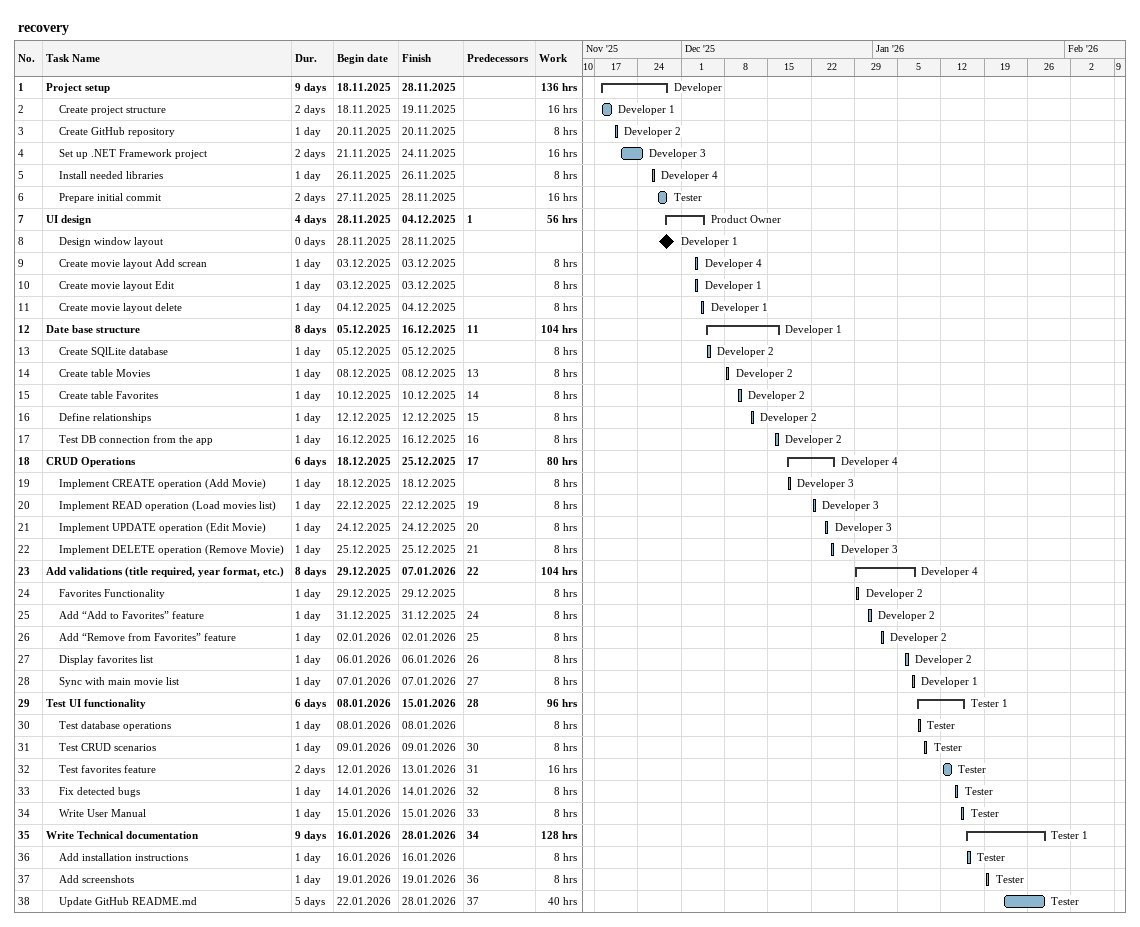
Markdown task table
recovery

| ID | Level | Task | Duration | Start | Finish | Predecessors | Resources | Work (h) |
|---|---|---|---|---|---|---|---|---|
| 1 | 1 | **Project setup** | 9d | 2025-11-18 | 2025-11-28 |  | Developer | 136 |
| 2 | 2 | Create project structure | 2d | 2025-11-18 | 2025-11-19 |  | Developer 1 | 16 |
| 3 | 2 | Create GitHub repository | 1d | 2025-11-20 | 2025-11-20 |  | Developer 2 | 8 |
| 4 | 2 | Set up .NET Framework project | 2d | 2025-11-21 | 2025-11-24 |  | Developer 3 | 16 |
| 5 | 2 | Install needed libraries | 1d | 2025-11-26 | 2025-11-26 |  | Developer 4 | 8 |
| 6 | 2 | Prepare initial commit | 2d | 2025-11-27 | 2025-11-28 |  | Tester | 16 |
| 7 | 1 | **UI design** | 4d | 2025-11-28 | 2025-12-04 | 1 | Product Owner | 56 |
| 8 | 2 | Design window layout | 0d | 2025-11-28 | 2025-11-28 |  | Developer 1 |  |
| 9 | 2 | Create movie layout Add screan | 1d | 2025-12-03 | 2025-12-03 |  | Developer 4 | 8 |
| 10 | 2 | Create movie layout Edit | 1d | 2025-12-03 | 2025-12-03 |  | Developer 1 | 8 |
| 11 | 2 | Create movie layout delete | 1d | 2025-12-04 | 2025-12-04 |  | Developer 1 | 8 |
| 12 | 1 | **Date base structure** | 8d | 2025-12-05 | 2025-12-16 | 11 | Developer 1 | 104 |
| 13 | 2 | Create SQlLite database | 1d | 2025-12-05 | 2025-12-05 |  | Developer 2 | 8 |
| 14 | 2 | Create table Movies | 1d | 2025-12-08 | 2025-12-08 | 13 | Developer 2 | 8 |
| 15 | 2 | Create table Favorites | 1d | 2025-12-10 | 2025-12-10 | 14 | Developer 2 | 8 |
| 16 | 2 | Define relationships | 1d | 2025-12-12 | 2025-12-12 | 15 | Developer 2 | 8 |
| 17 | 2 | Test DB connection from the app | 1d | 2025-12-16 | 2025-12-16 | 16 | Developer 2 | 8 |
| 18 | 1 | **CRUD Operations** | 6d | 2025-12-18 | 2025-12-25 | 17 | Developer 4 | 80 |
| 19 | 2 | Implement CREATE operation (Add Movie) | 1d | 2025-12-18 | 2025-12-18 |  | Developer 3 | 8 |
| 20 | 2 | Implement READ operation (Load movies list) | 1d | 2025-12-22 | 2025-12-22 | 19 | Developer 3 | 8 |
| 21 | 2 | Implement UPDATE operation (Edit Movie) | 1d | 2025-12-24 | 2025-12-24 | 20 | Developer 3 | 8 |
| 22 | 2 | Implement DELETE operation (Remove Movie) | 1d | 2025-12-25 | 2025-12-25 | 21 | Developer 3 | 8 |
| 23 | 1 | **Add validations (title required, year format, etc.)** | 8d | 2025-12-29 | 2026-01-07 | 22 | Developer 4 | 104 |
| 24 | 2 | Favorites Functionality | 1d | 2025-12-29 | 2025-12-29 |  | Developer 2 | 8 |
| 25 | 2 | Add “Add to Favorites” feature | 1d | 2025-12-31 | 2025-12-31 | 24 | Developer 2 | 8 |
| 26 | 2 | Add “Remove from Favorites” feature | 1d | 2026-01-02 | 2026-01-02 | 25 | Developer 2 | 8 |
| 27 | 2 | Display favorites list | 1d | 2026-01-06 | 2026-01-06 | 26 | Developer 2 | 8 |
| 28 | 2 | Sync with main movie list | 1d | 2026-01-07 | 2026-01-07 | 27 | Developer 1 | 8 |
| 29 | 1 | **Test UI functionality** | 6d | 2026-01-08 | 2026-01-15 | 28 | Tester 1 | 96 |
| 30 | 2 | Test database operations | 1d | 2026-01-08 | 2026-01-08 |  | Tester | 8 |
| 31 | 2 | Test CRUD scenarios | 1d | 2026-01-09 | 2026-01-09 | 30 | Tester | 8 |
| 32 | 2 | Test favorites feature | 2d | 2026-01-12 | 2026-01-13 | 31 | Tester | 16 |
| 33 | 2 | Fix detected bugs | 1d | 2026-01-14 | 2026-01-14 | 32 | Tester | 8 |
| 34 | 2 | Write User Manual | 1d | 2026-01-15 | 2026-01-15 | 33 | Tester | 8 |
| 35 | 1 | **Write Technical documentation** | 9d | 2026-01-16 | 2026-01-28 | 34 | Tester 1 | 128 |
| 36 | 2 | Add installation instructions | 1d | 2026-01-16 | 2026-01-16 |  | Tester | 8 |
| 37 | 2 | Add screenshots | 1d | 2026-01-19 | 2026-01-19 | 36 | Tester | 8 |
| 38 | 2 | Update GitHub README.md | 5d | 2026-01-22 | 2026-01-28 | 37 | Tester | 40 |
